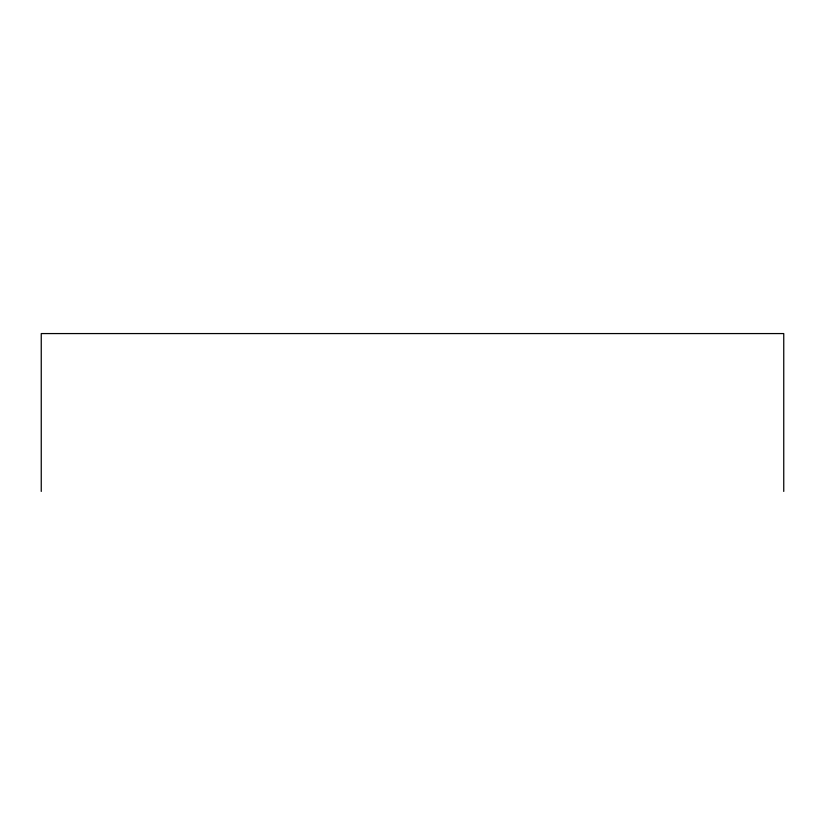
<?xml version="1.0" encoding="UTF-8"?>
<svg xmlns="http://www.w3.org/2000/svg" width="825" height="825" viewBox="0 0 825 825"><rect width="100%" height="100%" fill="white"/><g stroke="black" fill="none" stroke-linecap="round" stroke-linejoin="round"><path stroke-width="1.24" d="M783.75 491.432L783.75 333.568L41.25 333.568L41.25 491.432"/></g></svg>
